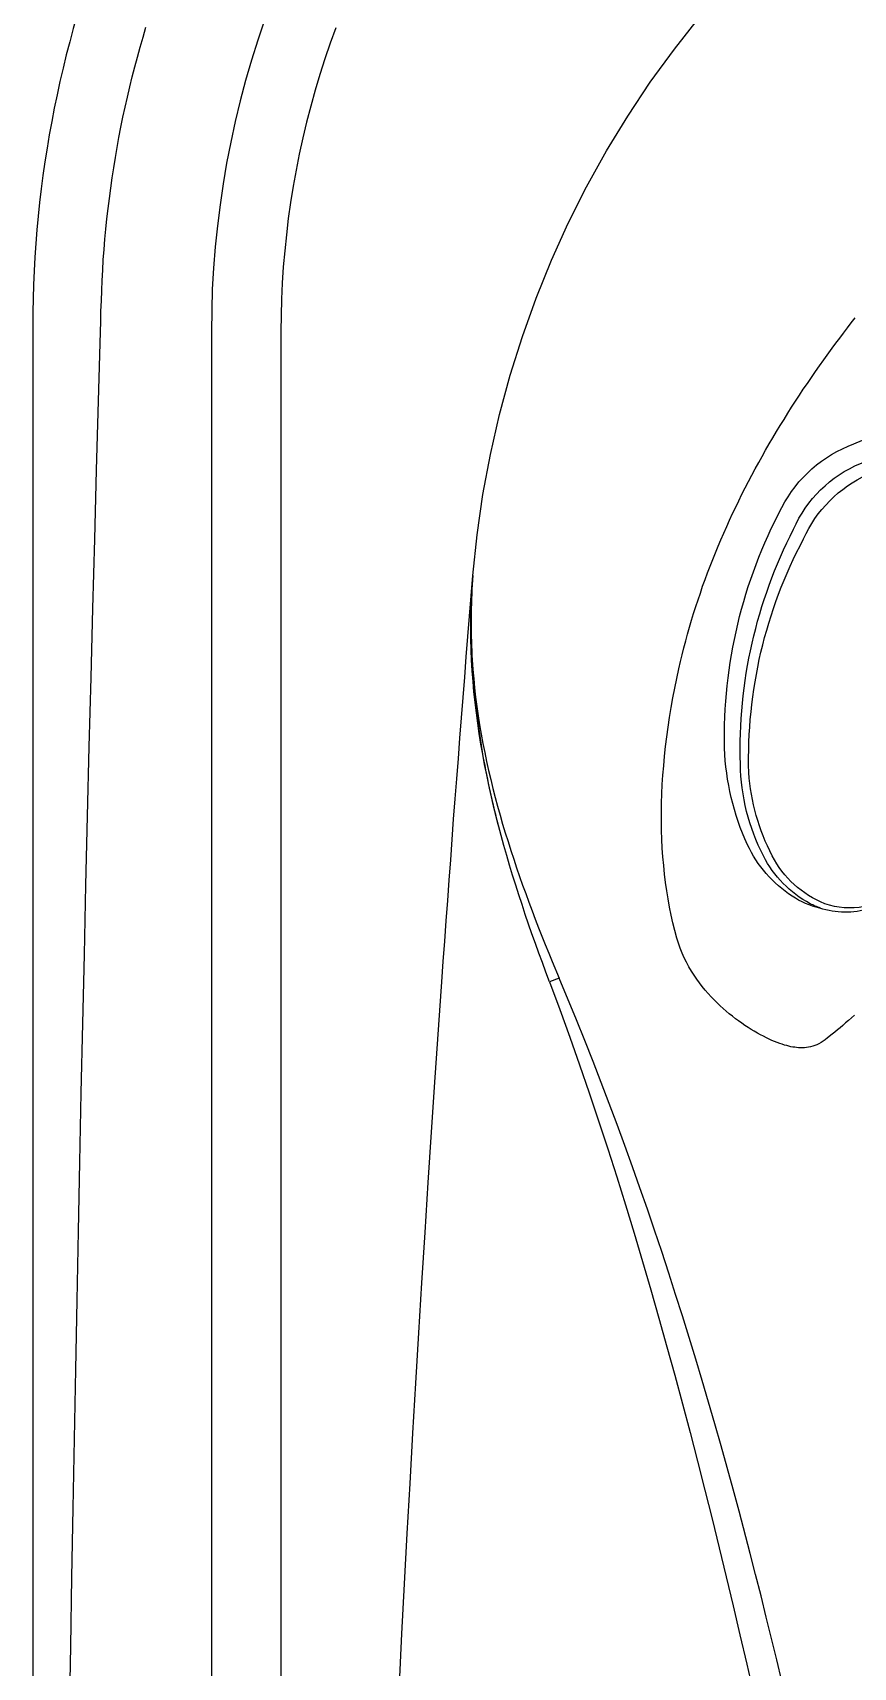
# Model space of a CAD drawing. Extents: x 403 to 503, y 484 to 637.
# Drawn here: x 403.02 to 411.87, y 565.3 to 582.93 of the extents above; entities that cross this region are included whole.
import ezdxf

# ---------------------------------------------------------------- set-up
doc = ezdxf.new("R2010")
doc.units = 0
doc.header["$MEASUREMENT"] = 0
for name, color, linetype in [('1', 4, 'Continuous'), ('1_CYAN', 4, 'Continuous'), ('2', 2, 'Continuous'), ('SPA', 2, 'Continuous')]:
    doc.layers.add(name, color=color, linetype=linetype)

# ---------------------------------------------------------------- blocks, each defined once
blk = doc.blocks.new('Pillow07')
at = {"layer": '1_CYAN', "color": 4, "linetype": 'Continuous'}
blk.add_lwpolyline([(-2.358, -0.87, -0.006603), (-5.745, -0.616, -0.021924), (-6.178, -0.554, -0.081502), (-6.683, -0.382, -0.155149), (-7.057, -0.002, -0.083013), (-7.178, 0.3, -0.136326), (-7.125, 1.034, -0.096778), (-6.565, 1.944, -0.127397), (-4.291, 3.344, -0.186872), (-3.258, 3.28, 0.065625), (-1.71, 2.868, 0.071435), (1.71, 2.868, 0.065625), (3.258, 3.28, -0.186872), (4.291, 3.344, -0.127397), (6.565, 1.944, -0.096778), (7.125, 1.034, -0.136326), (7.178, 0.3, -0.083013), (7.057, -0.002, -0.155149), (6.683, -0.382, -0.081502), (6.178, -0.554, -0.021924), (5.745, -0.616, -0.006603), (2.358, -0.87, -0.02343)], format="xyb", close=True, dxfattribs=at)
at = {"layer": '1_CYAN', "color": 3, "linetype": 'Continuous'}
for points in [[(-7.051, -0.007, -0.035917), (-7.097, 0.106, -0.150356), (-7.089, 0.827, -0.114334), (-6.565, 1.702, -0.12673), (-4.367, 3.088, -0.194366), (-3.357, 3.079, 0.069606), (-1.71, 2.626, 0.073636), (1.71, 2.626, 0.069606), (3.357, 3.079, -0.194366), (4.367, 3.088, -0.12673), (6.565, 1.702, -0.114334), (7.089, 0.827, -0.150356), (7.097, 0.106, -0.034443), (7.053, -0.003)], [(-5.745, -0.616, -0.03429), (-6.274, -0.516, -0.087533), (-6.708, -0.327, -0.132713), (-6.986, -0.006, -0.179167), (-7.021, 0.761, -0.10283), (-6.565, 1.573, -0.130003), (-4.366, 2.938, -0.182201), (-3.385, 2.942, 0.065189), (-1.71, 2.497, 0.071467), (1.71, 2.497, 0.065189), (3.385, 2.942, -0.182201), (4.366, 2.938, -0.130003), (6.565, 1.573, -0.10283), (7.021, 0.761, -0.179167), (6.986, -0.006, -0.132713), (6.708, -0.327, -0.087533), (6.274, -0.516, -0.03429), (5.745, -0.616)], [(-0.014, 1.929, 0.082097), (-2.745, 1.506, 0.081749), (-3.889, 0.917, 0.10997), (-4.213, 0.537, 0.288824), (-4.2, 0.045, 0.128848), (-3.81, -0.311, 0.064282), (-3.023, -0.615, 0.029904), (-2.157, -0.782, 0.020061), (-1.104, -0.879, 0.013811), (0, -0.907, 0.013811), (1.104, -0.879, 0.020061), (2.157, -0.782, 0.029904), (3.023, -0.615, 0.064282), (3.81, -0.311, 0.128848), (4.2, 0.045, 0.288824), (4.213, 0.537, 0.10997), (3.889, 0.917, 0.081749), (2.745, 1.506, 0.082097), (0.014, 1.929)], [(0.011, 1.79, 0.069931), (-2.482, 1.457, 0.085576), (-3.783, 0.864, 0.092534), (-4.083, 0.559, 0.328712), (-4.083, 0.027, 0.110973), (-3.715, -0.285, 0.062647), (-2.923, -0.588, 0.030211), (-2.047, -0.756, 0.019896), (-1.004, -0.852, 0.013777), (0, -0.878, 0.013777), (1.004, -0.852, 0.019896), (2.047, -0.756, 0.030211), (2.923, -0.588, 0.062647), (3.715, -0.285, 0.110973), (4.083, 0.027, 0.328712), (4.083, 0.559, 0.092534), (3.783, 0.864, 0.085576), (2.482, 1.457, 0.069931), (-0.011, 1.79)], [(-0.673, -0.235, -0.282153), (-0.657, 0.213, -0.468167), (0.424, 0.365), (0.53, 0.464, 0.460953), (-0.64, 0.337, 0.238725), (-0.726, -0.14, 0.137161), (-0.575, -0.35, 0.261069), (-0.572, -0.35, 0.46986), (-0.572, -0.349, -0.265453), (-0.636, -0.154, -0.195188), (-0.504, 0.022, -0.314105), (0, 0), (0.103, 0.084, 0.355977), (-0.538, 0.084, 0.328478), (-0.641, -0.257, -0.416518), (-0.642, -0.26, -0.387302), (-0.648, -0.259, -0.279485), (-0.621, 0.078, -0.429748), (0.212, 0.176), (0.318, 0.268, 0.422176), (-0.607, 0.19, 0.293997), (-0.668, -0.234, -0.469659), (-0.669, -0.236, -0.320928), (-0.673, -0.236)], [(-0.103, -0.081, 0.285107), (0.492, -0.111, 0.365107), (0.641, 0.3, -0.389885), (0.642, 0.303, -0.434748), (0.648, 0.302, -0.361319), (0.536, -0.156, -0.307672), (-0.212, -0.163), (-0.318, -0.239, 0.290786), (0.528, -0.239, 0.371252), (0.668, 0.272, -0.388988), (0.669, 0.275, -0.244043), (0.673, 0.274, -0.383995), (0.537, -0.307, -0.280367), (-0.424, -0.313), (-0.53, -0.383, 0.237756), (0.409, -0.447, 0.379998), (0.74, 0.108, 0.130298), (0.575, 0.42, 0.419454), (0.572, 0.419, 0.370938), (0.572, 0.418, -0.227085), (0.632, 0.16, -0.183703), (0.51, -0.012, -0.310404), (0, 0), (-0.106, -0.083)]]:
    blk.add_lwpolyline(points, format="xyb", dxfattribs=at)
blk = doc.blocks.new('2010GRANDEE')
at = {"layer": 'SPA', "color": 3, "linetype": 'Continuous'}
for p, q in [((1.926, 79.054), (1.926, 12.057)), ((5.675, 72.08), (5.57, 72.04))]:
    blk.add_line(p, q, dxfattribs=at)
at = {"layer": 'SPA', "color": 4}
blk.add_lwpolyline([(12, 0), (88.112, 0, 0.414214), (100.112, 12), (100.112, 79.111, 0.414214), (88.112, 91.111), (12, 91.111, 0.414214), (0, 79.111), (0, 12, 0.414214)], format="xyb", close=True, dxfattribs=at)
at = {"layer": 'SPA', "color": 3, "linetype": 'Continuous'}
for points in [[(0.73, 79.051), (0.733, 79.162), (0.736, 79.273), (0.74, 79.384), (0.744, 79.495), (0.748, 79.605), (0.754, 79.716), (0.761, 79.827), (0.769, 79.937), (0.779, 80.048), (0.789, 80.158), (0.8, 80.268), (0.813, 80.379), (0.826, 80.489), (0.841, 80.599), (0.857, 80.709), (0.873, 80.819), (0.891, 80.929), (0.91, 81.038), (0.93, 81.147), (0.951, 81.256), (0.973, 81.365), (0.996, 81.474), (1.021, 81.582), (1.046, 81.69), (1.073, 81.798), (1.1, 81.906), (1.128, 82.013), (1.158, 82.121), (1.189, 82.228), (1.22, 82.334)], [(2.499, 82.412), (2.426, 82.196), (2.357, 81.978), (2.294, 81.759), (2.236, 81.539), (2.182, 81.317), (2.134, 81.094), (2.09, 80.87), (2.052, 80.645), (2.019, 80.419), (1.99, 80.193), (1.967, 79.966), (1.949, 79.738), (1.936, 79.51), (1.926, 79.054)], [(3.266, 82.329), (3.205, 82.162), (3.148, 81.994), (3.094, 81.825), (3.044, 81.655), (2.996, 81.484), (2.952, 81.312), (2.911, 81.14), (2.873, 80.967), (2.839, 80.793), (2.808, 80.619), (2.78, 80.445), (2.755, 80.271), (2.734, 80.097), (2.716, 79.922), (2.701, 79.749), (2.689, 79.575), (2.681, 79.402), (2.676, 79.055)], [(8.857, 71.682), (8.825, 71.652), (8.793, 71.624), (8.762, 71.597), (8.732, 71.57), (8.702, 71.545), (8.674, 71.521), (8.646, 71.498), (8.618, 71.476), (8.566, 71.435)], [(8.616, 78.872), (8.657, 78.927), (8.698, 78.982), (8.739, 79.037), (8.781, 79.092), (8.822, 79.146), (8.864, 79.201)], [(0.398, 64.127), (0.41, 64.874), (0.422, 65.62), (0.436, 66.366), (0.449, 67.113), (0.463, 67.859), (0.478, 68.605), (0.492, 69.351), (0.508, 70.097), (0.524, 70.844), (0.54, 71.59), (0.557, 72.336), (0.574, 73.082), (0.592, 73.828), (0.61, 74.574), (0.629, 75.321), (0.648, 76.067), (0.668, 76.813), (0.688, 77.559), (0.73, 79.051)], [(2.676, 79.055), (2.676, 76.822), (2.676, 74.589), (2.676, 72.355), (2.676, 70.122), (2.676, 67.889), (2.676, 65.655), (2.676, 63.422), (2.676, 61.189), (2.676, 58.955), (2.676, 56.722), (2.676, 54.489), (2.676, 52.255), (2.676, 50.022), (2.676, 47.789), (2.676, 45.555), (2.676, 43.322), (2.676, 41.089), (2.676, 38.855), (2.676, 36.622), (2.676, 34.389), (2.676, 32.155), (2.676, 29.922)], [(6.964, 75.417), (6.981, 75.493), (6.999, 75.568), (7.018, 75.642), (7.038, 75.717), (7.058, 75.791), (7.079, 75.865), (7.101, 75.939), (7.124, 76.013), (7.147, 76.087), (7.171, 76.16), (7.196, 76.233), (7.221, 76.306), (7.247, 76.378), (7.274, 76.451), (7.302, 76.523), (7.33, 76.594), (7.359, 76.666), (7.388, 76.737), (7.418, 76.808), (7.449, 76.879), (7.48, 76.95), (7.512, 77.02), (7.544, 77.09), (7.577, 77.16), (7.611, 77.229), (7.645, 77.298), (7.68, 77.367), (7.715, 77.436), (7.751, 77.504), (7.788, 77.572), (7.825, 77.64), (7.862, 77.707), (7.9, 77.774), (7.939, 77.841), (7.978, 77.908), (8.017, 77.974), (8.057, 78.04), (8.098, 78.106), (8.138, 78.171), (8.18, 78.236), (8.222, 78.301), (8.264, 78.366), (8.306, 78.43), (8.35, 78.494), (8.393, 78.558), (8.437, 78.621), (8.481, 78.684), (8.526, 78.747), (8.616, 78.872)], [(5.57, 72.04), (5.531, 72.144), (5.493, 72.247), (5.455, 72.351), (5.418, 72.455), (5.381, 72.559), (5.345, 72.663), (5.309, 72.768), (5.274, 72.873), (5.24, 72.979), (5.206, 73.084), (5.173, 73.19), (5.14, 73.297), (5.109, 73.404), (5.078, 73.511), (5.049, 73.619), (5.02, 73.727), (4.992, 73.835), (4.966, 73.944), (4.94, 74.053), (4.916, 74.163), (4.893, 74.273), (4.871, 74.383), (4.85, 74.494), (4.831, 74.605), (4.813, 74.717), (4.796, 74.829), (4.782, 74.941), (4.768, 75.054), (4.756, 75.167), (4.746, 75.28), (4.738, 75.394), (4.731, 75.508), (4.726, 75.622), (4.723, 75.736), (4.722, 75.85), (4.723, 75.964), (4.725, 76.079), (4.73, 76.193), (4.744, 76.421)], [(4.744, 76.421), (4.737, 76.32), (4.731, 76.219), (4.727, 76.118), (4.725, 76.016), (4.724, 75.915), (4.725, 75.814), (4.727, 75.713), (4.731, 75.612), (4.737, 75.511), (4.744, 75.41), (4.753, 75.309), (4.763, 75.209), (4.774, 75.109), (4.787, 75.009), (4.802, 74.909), (4.817, 74.81), (4.834, 74.711), (4.852, 74.612), (4.872, 74.514), (4.892, 74.416), (4.914, 74.319), (4.937, 74.222), (4.96, 74.125), (4.985, 74.029), (5.011, 73.933), (5.038, 73.837), (5.065, 73.742), (5.094, 73.647), (5.123, 73.552), (5.153, 73.458), (5.184, 73.364), (5.215, 73.271), (5.247, 73.177), (5.28, 73.084), (5.314, 72.992), (5.348, 72.9), (5.382, 72.807), (5.417, 72.716), (5.453, 72.624), (5.489, 72.533), (5.525, 72.442), (5.562, 72.351), (5.599, 72.261), (5.675, 72.08)], [(5.027, 73.701), (5.014, 73.749), (5.002, 73.796), (4.99, 73.843), (4.979, 73.891), (4.967, 73.939), (4.956, 73.986), (4.945, 74.034), (4.934, 74.082), (4.924, 74.13), (4.914, 74.179), (4.904, 74.227), (4.894, 74.275), (4.884, 74.324), (4.875, 74.373), (4.866, 74.421), (4.857, 74.47), (4.849, 74.519), (4.841, 74.568), (4.833, 74.617), (4.825, 74.666), (4.818, 74.716), (4.811, 74.765), (4.804, 74.814), (4.797, 74.864), (4.791, 74.914), (4.785, 74.963), (4.779, 75.013), (4.774, 75.063), (4.769, 75.113), (4.764, 75.163), (4.76, 75.212), (4.756, 75.263), (4.752, 75.313), (4.748, 75.363), (4.745, 75.413), (4.742, 75.463), (4.74, 75.513), (4.737, 75.564), (4.735, 75.614), (4.734, 75.664), (4.732, 75.715), (4.731, 75.765), (4.731, 75.816), (4.73, 75.866), (4.73, 75.916), (4.73, 75.967), (4.731, 76.017), (4.731, 76.068), (4.733, 76.118), (4.734, 76.169), (4.735, 76.219), (4.737, 76.27), (4.739, 76.32), (4.744, 76.421)], [(6.944, 72.512), (6.922, 72.593), (6.901, 72.677), (6.882, 72.761), (6.864, 72.847), (6.848, 72.934), (6.834, 73.022), (6.821, 73.112), (6.81, 73.203), (6.801, 73.294), (6.793, 73.387), (6.786, 73.482), (6.782, 73.577), (6.778, 73.673), (6.777, 73.77), (6.777, 73.868), (6.778, 73.967), (6.782, 74.067), (6.786, 74.167), (6.793, 74.269), (6.801, 74.371), (6.81, 74.473), (6.821, 74.577), (6.834, 74.681), (6.848, 74.786), (6.864, 74.891), (6.881, 74.997), (6.9, 75.102), (6.92, 75.208), (6.964, 75.417)], [(8.566, 71.435), (8.543, 71.416), (8.52, 71.4), (8.498, 71.385), (8.475, 71.372), (8.452, 71.361), (8.429, 71.352), (8.407, 71.345), (8.384, 71.339), (8.362, 71.334), (8.34, 71.331), (8.318, 71.329), (8.296, 71.328), (8.275, 71.328), (8.255, 71.329), (8.234, 71.331), (8.214, 71.334), (8.194, 71.337), (8.172, 71.341), (8.15, 71.346), (8.127, 71.352), (8.103, 71.359), (8.078, 71.367), (8.052, 71.376), (8.025, 71.386), (7.997, 71.397), (7.968, 71.409), (7.938, 71.423), (7.908, 71.437), (7.876, 71.453), (7.843, 71.47), (7.811, 71.488), (7.777, 71.507), (7.744, 71.527), (7.711, 71.549), (7.677, 71.571), (7.643, 71.594), (7.609, 71.618), (7.576, 71.643), (7.542, 71.669), (7.508, 71.696), (7.475, 71.724), (7.441, 71.753), (7.408, 71.783), (7.376, 71.814), (7.344, 71.846), (7.312, 71.879), (7.28, 71.914), (7.248, 71.951), (7.217, 71.989), (7.187, 72.029), (7.157, 72.07), (7.128, 72.113), (7.1, 72.157), (7.073, 72.203), (7.048, 72.251), (7.023, 72.3), (7.001, 72.351), (6.98, 72.403), (6.944, 72.512)], [(5.57, 72.04), (5.681, 71.742), (5.789, 71.443), (5.895, 71.144), (5.998, 70.843), (6.099, 70.542), (6.198, 70.24), (6.295, 69.937), (6.39, 69.634), (6.483, 69.33), (6.574, 69.025), (6.663, 68.719), (6.75, 68.413), (6.836, 68.106), (6.921, 67.798), (7.003, 67.49), (7.085, 67.181), (7.165, 66.871), (7.244, 66.56), (7.322, 66.249), (7.398, 65.937), (7.474, 65.624), (7.549, 65.311), (7.623, 64.997), (7.696, 64.682), (7.769, 64.366)], [(7.614, 66.332), (7.55, 66.568), (7.485, 66.803), (7.42, 67.038), (7.353, 67.273), (7.285, 67.507), (7.217, 67.74), (7.147, 67.973), (7.076, 68.206), (7.004, 68.438), (6.93, 68.669), (6.856, 68.9), (6.78, 69.131), (6.703, 69.361), (6.625, 69.59), (6.545, 69.819), (6.465, 70.047), (6.383, 70.275), (6.299, 70.503), (6.214, 70.73), (6.128, 70.956), (6.04, 71.182), (5.951, 71.407), (5.86, 71.632), (5.675, 72.08)], [(8.073, 64.498), (8.019, 64.729), (7.963, 64.959), (7.907, 65.189), (7.85, 65.419), (7.792, 65.648), (7.733, 65.876), (7.614, 66.332)]]:
    blk.add_lwpolyline(points, dxfattribs=at)
at = {"layer": 'SPA', "color": 2, "linetype": 'Continuous'}
for points in [[(4.744, 76.421), (4.79, 76.859), (4.853, 77.295), (4.933, 77.728), (5.031, 78.157), (5.146, 78.581), (5.278, 79), (5.426, 79.414), (5.591, 79.821), (5.773, 80.222), (5.97, 80.615), (6.184, 81), (6.413, 81.376), (6.657, 81.742), (6.917, 82.099), (7.19, 82.445)], [(4.41, 72.04), (4.425, 72.26), (4.441, 72.479), (4.457, 72.698), (4.473, 72.917), (4.489, 73.136), (4.505, 73.355), (4.521, 73.574), (4.537, 73.793), (4.554, 74.012), (4.571, 74.231), (4.588, 74.45), (4.604, 74.669), (4.621, 74.888), (4.639, 75.107), (4.656, 75.326), (4.673, 75.545), (4.691, 75.764), (4.709, 75.983), (4.744, 76.421)], [(3.803, 61.217), (3.826, 61.759), (3.85, 62.3), (3.874, 62.842), (3.899, 63.383), (3.926, 63.925), (3.952, 64.466), (3.98, 65.008), (4.008, 65.549), (4.037, 66.09), (4.067, 66.631), (4.098, 67.173), (4.13, 67.714), (4.162, 68.255), (4.195, 68.796), (4.229, 69.337), (4.263, 69.878), (4.299, 70.418), (4.335, 70.959), (4.41, 72.04)]]:
    blk.add_lwpolyline(points, dxfattribs=at)
at = {"layer": '2', "linetype": 'Continuous', "rotation": 45}
blk.add_blockref('Pillow07', (13.473, 77.826), dxfattribs=at)

msp = doc.modelspace()

# ---------------------------------------------------------------- block references
at = {"layer": '1'}
msp.add_blockref('2010GRANDEE', (403.021, 500.653), dxfattribs=at)

doc.saveas('drawing.dxf')
